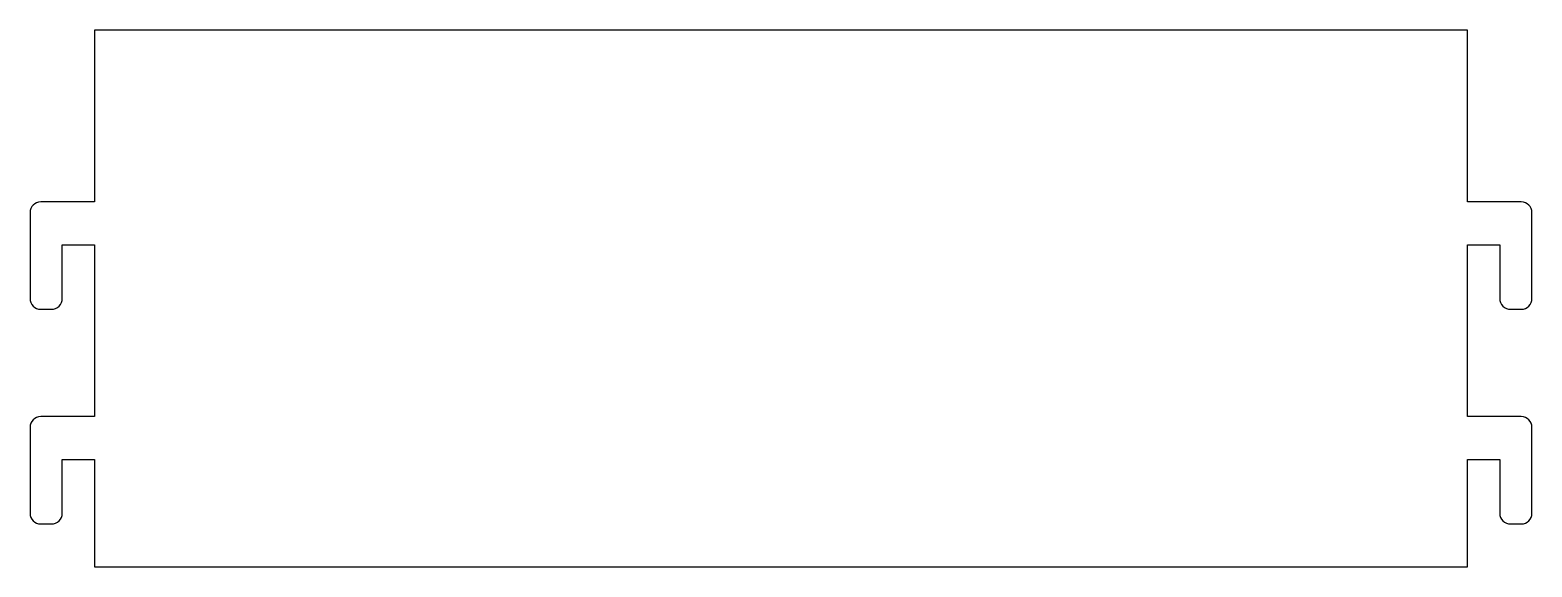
# Model space of a CAD drawing. Header units: millimetres. Extents: x -6 to 134, y 0 to 50.
import ezdxf

# ---------------------------------------------------------------- set-up
doc = ezdxf.new("R2010")
doc.units = ezdxf.units.MM

msp = doc.modelspace()

# ---------------------------------------------------------------- linework, layer by layer
msp.add_lwpolyline([(0, 0), (64, 0), (128, 0), (128, 10), (131, 10), (131, 5, 0.414214), (132, 4), (133, 4, 0.414214), (134, 5), (134, 13, 0.414214), (133, 14), (128, 14), (128, 30), (131, 30), (131, 25, 0.414214), (132, 24), (133, 24, 0.414214), (134, 25), (134, 33, 0.414214), (133, 34), (128, 34), (128, 50), (64, 50), (0, 50), (0, 34), (-5, 34, 0.414214), (-6, 33), (-6, 25, 0.414214), (-5, 24), (-4, 24, 0.414214), (-3, 25), (-3, 30), (0, 30), (0, 14), (-5, 14, 0.414214), (-6, 13), (-6, 5, 0.414214), (-5, 4), (-4, 4, 0.414214), (-3, 5), (-3, 10), (0, 10)], format="xyb", close=True)

doc.saveas('drawing.dxf')
